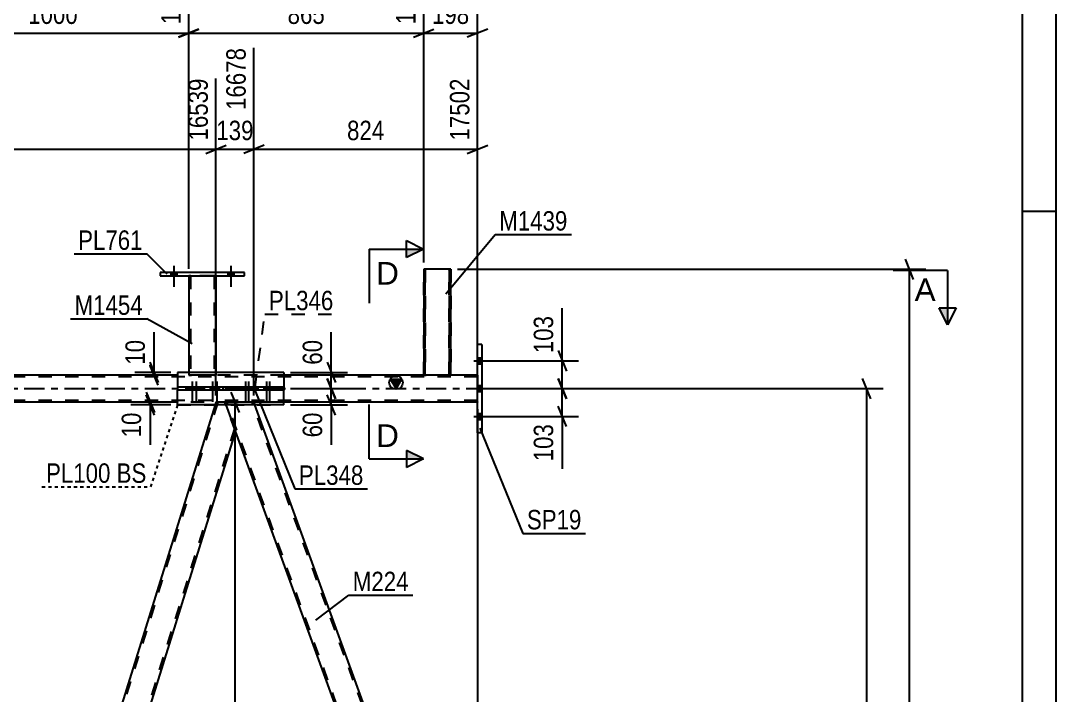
# Model space of a CAD drawing. Header units: millimetres. Extents: x 0 to 841, y 0 to 594.
# Drawn here: x 688.4 to 841, y 375.7 to 475.1 of the extents above; entities that cross this region are included whole.
import ezdxf

# ---------------------------------------------------------------- set-up
doc = ezdxf.new("R2010")
doc.units = ezdxf.units.MM
for name, pattern in [('DXK_LINE_DOT2', [3.9198, 1.9599, -1.9599]), ('DXK_LINE_DOT3', [5.9187, 2.979, -0.9799, 0.9799, -0.9799]), ('DXK_LINE_DOT4', [0.9408, 0.4704, -0.4704])]:
    doc.linetypes.add(name, pattern=pattern)
doc.styles.add('Arial', font='ARIAL.TTF', dxfattribs={"height": 0.2})
doc.styles.add('Arial Narrow', font='ARIALN.TTF', dxfattribs={"height": 0.2})

# ---------------------------------------------------------------- blocks, each defined once
blk = doc.blocks.new('Unknown-122570622-1133')
at = {"color": 5, "linetype": 'Continuous'}
for p, q in [((841, 0), (841, 594)), ((836, 5), (836, 589)), ((841, 447), (836, 447))]:
    blk.add_line(p, q, dxfattribs=at)
blk = doc.blocks.new('Part-122570622-5201 - 5143')
at = {"linetype": 'Continuous'}
blk.add_hatch(color=2, dxfattribs=at).paths.add_polyline_path([(743.72, 420.89), (742.92, 422.29), (744.52, 422.29)])
at = {"color": 2, "linetype": 'Continuous'}
for p, q in [((711.52, 422.89), (677.17, 422.89)), ((747.79, 422.89), (727.19, 422.89)), ((755.72, 422.89), (751.79, 422.89)), ((743.72, 420.89), (742.92, 422.29)), ((742.92, 422.29), (744.52, 422.29)), ((744.52, 422.29), (743.72, 420.89)), ((711.52, 418.89), (640.9, 418.89)), ((755.72, 418.89), (727.19, 418.89))]:
    blk.add_line(p, q, dxfattribs=at)
at = {"color": 7, "linetype": 'DXK_LINE_DOT2'}
for p, q in [((727.19, 422.89), (711.52, 422.89)), ((751.79, 422.89), (747.79, 422.89)), ((755.72, 422.89), (755.72, 418.89)), ((755.72, 422.65), (55.65, 422.65)), ((755.72, 419.13), (55.65, 419.13)), ((727.19, 418.89), (711.52, 418.89))]:
    blk.add_line(p, q, dxfattribs=at)
at = {"color": 7, "linetype": 'DXK_LINE_DOT3'}
blk.add_line((55.65, 420.89), (755.72, 420.89), dxfattribs=at)
at = {"color": 2, "linetype": 'Continuous'}
blk.add_circle((743.72, 421.79), 1, dxfattribs=at)
blk = doc.blocks.new('Part-122570622-5245 - 5143')
at = {"color": 7, "linetype": 'DXK_LINE_DOT2'}
for p, q in [((717.44, 418.89), (680.63, 300.77)), ((717.19, 418.89), (717.07, 418.49)), ((718.51, 418.89), (717.19, 418.89)), ((718.51, 418.89), (718.66, 418.49)), ((719.92, 415.01), (683.1, 296.89)), ((680.91, 302.49), (680.49, 301.14)), ((685.1, 302.49), (683.36, 296.89)), ((682.04, 296.89), (680.49, 301.14)), ((683.36, 296.89), (682.04, 296.89))]:
    blk.add_line(p, q, dxfattribs=at)
at = {"color": 2, "linetype": 'Continuous'}
for p, q in [((717.07, 418.49), (680.91, 302.49)), ((718.66, 418.49), (720.06, 414.64)), ((720.06, 414.64), (685.1, 302.49))]:
    blk.add_line(p, q, dxfattribs=at)
blk = doc.blocks.new('Part-122570622-5299 - 5143')
at = {"color": 7, "linetype": 'DXK_LINE_DOT2'}
for p, q in [((718.51, 418.89), (722.77, 418.89)), ((720.06, 414.64), (718.51, 418.89)), ((763.17, 296.89), (718.77, 418.89)), ((766.92, 296.89), (722.51, 418.89)), ((722.77, 418.89), (722.91, 418.49)), ((766.86, 296.89), (767.02, 296.89))]:
    blk.add_line(p, q, dxfattribs=at)
at = {"color": 2, "linetype": 'Continuous'}
for p, q in [((767.17, 296.89), (722.91, 418.49)), ((762.92, 296.89), (720.06, 414.64)), ((766.86, 296.89), (762.92, 296.89)), ((767.13, 296.89), (766.86, 296.89)), ((767.17, 296.89), (767.13, 296.89))]:
    blk.add_line(p, q, dxfattribs=at)
blk = doc.blocks.new('Part-122570622-5357 - 5143')
at = {"color": 2, "linetype": 'Continuous'}
for p, q in [((713.18, 437.53), (713.17, 423.29)), ((717.18, 437.53), (717.17, 423.29))]:
    blk.add_line(p, q, dxfattribs=at)
at = {"color": 7, "linetype": 'DXK_LINE_DOT2'}
for p, q in [((713.18, 437.53), (713.18, 437.53)), ((713.18, 437.53), (713.18, 437.53)), ((713.18, 437.53), (713.18, 437.53)), ((713.22, 437.53), (713.18, 437.53)), ((713.18, 437.53), (713.22, 437.53)), ((713.32, 437.53), (713.22, 437.53)), ((713.22, 437.53), (713.32, 437.53)), ((713.48, 437.53), (713.32, 437.53)), ((713.32, 437.53), (713.48, 437.53)), ((713.42, 437.53), (713.41, 422.89)), ((713.42, 437.53), (713.42, 437.53)), ((713.44, 437.53), (713.42, 437.53)), ((713.42, 437.53), (713.44, 437.53)), ((713.49, 437.53), (713.44, 437.53)), ((713.44, 437.53), (713.49, 437.53)), ((716.88, 437.53), (713.48, 437.53)), ((716.88, 437.53), (713.48, 437.53)), ((716.79, 437.53), (713.49, 437.53)), ((713.49, 437.53), (713.57, 437.53)), ((716.87, 437.53), (713.57, 437.53)), ((716.87, 437.53), (716.79, 437.53)), ((716.92, 437.53), (716.87, 437.53)), ((716.87, 437.53), (716.92, 437.53)), ((716.88, 437.53), (717.04, 437.53)), ((717.04, 437.53), (716.88, 437.53)), ((716.94, 437.53), (716.92, 437.53)), ((716.92, 437.53), (716.94, 437.53)), ((716.94, 437.53), (716.93, 422.89)), ((716.94, 437.53), (716.94, 437.53)), ((717.04, 437.53), (717.14, 437.53)), ((717.14, 437.53), (717.04, 437.53)), ((717.14, 437.53), (717.18, 437.53)), ((717.18, 437.53), (717.14, 437.53)), ((717.18, 437.53), (717.18, 437.53)), ((717.18, 437.53), (717.18, 437.53)), ((717.18, 437.53), (717.18, 437.53)), ((713.17, 423.29), (713.17, 422.89)), ((713.21, 422.89), (713.17, 422.89)), ((713.17, 422.89), (713.21, 422.89)), ((713.31, 422.89), (713.21, 422.89)), ((713.21, 422.89), (713.31, 422.89)), ((713.47, 422.89), (713.31, 422.89)), ((713.31, 422.89), (713.47, 422.89)), ((713.43, 422.89), (713.41, 422.89)), ((713.41, 422.89), (713.43, 422.89)), ((713.48, 422.89), (713.43, 422.89)), ((713.43, 422.89), (713.48, 422.89)), ((716.88, 422.89), (713.47, 422.89)), ((716.88, 422.89), (713.47, 422.89)), ((716.79, 422.89), (713.48, 422.89)), ((713.48, 422.89), (713.56, 422.89)), ((716.86, 422.89), (713.56, 422.89)), ((716.86, 422.89), (716.79, 422.89)), ((716.92, 422.89), (716.86, 422.89)), ((716.86, 422.89), (716.92, 422.89)), ((716.88, 422.89), (717.03, 422.89)), ((717.03, 422.89), (716.88, 422.89)), ((716.93, 422.89), (716.92, 422.89)), ((716.92, 422.89), (716.93, 422.89)), ((717.03, 422.89), (717.14, 422.89)), ((717.14, 422.89), (717.03, 422.89)), ((717.14, 422.89), (717.17, 422.89)), ((717.17, 422.89), (717.14, 422.89)), ((717.17, 423.29), (717.17, 422.89))]:
    blk.add_line(p, q, dxfattribs=at)
blk = doc.blocks.new('Part-122570622-5362 - 5143')
at = {"color": 2, "linetype": 'Continuous'}
for p, q in [((708.98, 438.01), (708.98, 437.53)), ((721.38, 438.01), (708.98, 438.01)), ((721.38, 437.53), (721.38, 438.01)), ((708.98, 437.53), (721.38, 437.53))]:
    blk.add_line(p, q, dxfattribs=at)
blk = doc.blocks.new('Bolt-122570622-5386 - 5143')
at = {"linetype": 'Continuous'}
for points in [[(756.36, 424.55), (756.36, 425.43), (755.72, 425.43), (755.72, 424.55)], [(756.36, 424.55), (756.36, 425.43), (755.72, 425.43), (755.72, 424.55)], [(756.36, 424.55), (756.36, 425.43), (755.72, 425.43), (755.72, 424.55)], [(756.36, 420.45), (756.36, 421.33), (755.72, 421.33), (755.72, 420.45)], [(756.36, 420.45), (756.36, 421.33), (755.72, 421.33), (755.72, 420.45)], [(756.36, 416.35), (756.36, 417.23), (755.72, 417.23), (755.72, 416.35)], [(756.36, 416.35), (756.36, 417.23), (755.72, 417.23), (755.72, 416.35)], [(756.36, 416.35), (756.36, 417.23), (755.72, 417.23), (755.72, 416.35)]]:
    blk.add_hatch(color=1, dxfattribs=at).paths.add_polyline_path(points)
at = {"color": 1, "linetype": 'Continuous'}
for p, q in [((755.2, 424.99), (758.52, 424.99)), ((755.2, 424.99), (758.52, 424.99)), ((755.2, 424.99), (758.52, 424.99)), ((755.72, 425.43), (756.36, 425.43)), ((755.72, 425.43), (756.36, 425.43)), ((755.72, 425.43), (756.36, 425.43)), ((755.72, 424.55), (756.36, 424.55)), ((755.72, 424.55), (756.36, 424.55)), ((755.72, 424.55), (756.36, 424.55)), ((755.72, 421.33), (756.36, 421.33)), ((755.72, 421.33), (756.36, 421.33)), ((755.2, 420.89), (758.52, 420.89)), ((755.2, 420.89), (758.52, 420.89)), ((755.72, 420.45), (756.36, 420.45)), ((755.72, 420.45), (756.36, 420.45)), ((755.2, 416.79), (758.52, 416.79)), ((755.2, 416.79), (758.52, 416.79)), ((755.2, 416.79), (758.52, 416.79)), ((755.72, 417.23), (756.36, 417.23)), ((755.72, 417.23), (756.36, 417.23)), ((755.72, 417.23), (756.36, 417.23)), ((755.72, 416.35), (756.36, 416.35)), ((755.72, 416.35), (756.36, 416.35)), ((755.72, 416.35), (756.36, 416.35))]:
    blk.add_line(p, q, dxfattribs=at)
blk = doc.blocks.new('Part-122570622-5455 - 5143')
at = {"color": 2, "linetype": 'Continuous'}
for p, q in [((756.36, 427.39), (755.72, 427.39)), ((755.72, 414.39), (755.72, 427.39)), ((756.36, 427.39), (756.36, 414.39)), ((756.36, 414.39), (755.72, 414.39))]:
    blk.add_line(p, q, dxfattribs=at)
blk = doc.blocks.new('Bolt-122570622-5467 - 5143')
at = {"linetype": 'Continuous'}
for points in [[(710.54, 437.53), (711.42, 437.53), (711.42, 438.01), (710.54, 438.01)], [(718.94, 437.53), (719.82, 437.53), (719.82, 438.01), (718.94, 438.01)]]:
    blk.add_hatch(color=1, dxfattribs=at).paths.add_polyline_path(points)
at = {"color": 1, "linetype": 'Continuous'}
for p, q in [((710.54, 438.01), (710.54, 437.53)), ((710.98, 439.01), (710.98, 435.89)), ((711.42, 438.01), (711.42, 437.53)), ((718.94, 438.01), (718.94, 437.53)), ((719.38, 439.01), (719.38, 435.89)), ((719.82, 438.01), (719.82, 437.53))]:
    blk.add_line(p, q, dxfattribs=at)
blk = doc.blocks.new('Bolt-122570622-5468 - 5143')
at = {"linetype": 'Continuous'}
for points in [[(710.54, 437.53), (711.42, 437.53), (711.42, 438.01), (710.54, 438.01)], [(718.94, 437.53), (719.82, 437.53), (719.82, 438.01), (718.94, 438.01)]]:
    blk.add_hatch(color=1, dxfattribs=at).paths.add_polyline_path(points)
at = {"color": 1, "linetype": 'Continuous'}
for p, q in [((710.54, 438.01), (710.54, 437.53)), ((710.98, 439.01), (710.98, 435.89)), ((711.42, 438.01), (711.42, 437.53)), ((718.94, 438.01), (718.94, 437.53)), ((719.38, 439.01), (719.38, 435.89)), ((719.82, 438.01), (719.82, 437.53))]:
    blk.add_line(p, q, dxfattribs=at)
blk = doc.blocks.new('Part-122570622-5489 - 5143')
at = {"color": 7, "linetype": 'DXK_LINE_DOT2'}
for p, q in [((727.19, 421.13), (711.52, 421.13)), ((711.52, 421.13), (711.52, 420.65)), ((718.23, 421.13), (718.23, 420.65)), ((720.62, 420.65), (720.62, 421.13)), ((727.19, 421.13), (727.19, 420.65)), ((727.19, 420.65), (711.52, 420.65))]:
    blk.add_line(p, q, dxfattribs=at)
blk = doc.blocks.new('Part-122570622-5523 - 5143')
at = {"color": 2, "linetype": 'Continuous'}
for p, q in [((727.19, 423.29), (711.52, 423.29)), ((711.52, 423.29), (711.52, 421.13)), ((727.19, 423.29), (727.19, 421.13)), ((711.52, 418.49), (711.52, 420.65)), ((727.19, 418.49), (727.19, 420.65)), ((727.19, 418.49), (711.52, 418.49))]:
    blk.add_line(p, q, dxfattribs=at)
at = {"color": 7, "linetype": 'DXK_LINE_DOT2'}
for p, q in [((711.52, 421.13), (711.52, 420.65)), ((727.19, 421.13), (727.19, 420.65))]:
    blk.add_line(p, q, dxfattribs=at)
blk = doc.blocks.new('Part-122570622-5528 - 5143')
at = {"color": 2, "linetype": 'Continuous'}
for p, q in [((727.19, 421.13), (711.52, 421.13)), ((711.52, 421.13), (711.52, 420.65)), ((718.23, 420.65), (718.23, 421.13)), ((720.62, 420.65), (720.62, 421.13)), ((727.19, 421.13), (727.19, 420.65)), ((727.19, 420.65), (711.52, 420.65))]:
    blk.add_line(p, q, dxfattribs=at)
blk = doc.blocks.new('Part-122570622-5544 - 5143')
at = {"color": 2, "linetype": 'Continuous'}
for p, q in [((747.79, 438.49), (747.79, 438.49)), ((747.79, 438.49), (747.79, 422.89)), ((747.79, 438.49), (747.83, 438.49)), ((747.83, 438.49), (747.94, 438.49)), ((747.94, 438.49), (748.09, 438.49)), ((751.5, 438.49), (748.09, 438.49)), ((751.5, 438.49), (751.65, 438.49)), ((751.65, 438.49), (751.76, 438.49)), ((751.76, 438.49), (751.79, 438.49)), ((751.79, 438.49), (751.79, 438.49)), ((751.79, 422.89), (751.79, 438.49)), ((747.79, 422.89), (747.79, 422.89)), ((747.83, 422.89), (747.79, 422.89)), ((747.93, 422.89), (747.83, 422.89)), ((748.09, 422.89), (747.93, 422.89)), ((751.49, 422.89), (748.09, 422.89)), ((751.65, 422.89), (751.49, 422.89)), ((751.75, 422.89), (751.65, 422.89)), ((751.79, 422.89), (751.75, 422.89)), ((751.79, 422.89), (751.79, 422.89))]:
    blk.add_line(p, q, dxfattribs=at)
at = {"color": 7, "linetype": 'DXK_LINE_DOT2'}
for p, q in [((747.79, 422.89), (747.79, 438.49)), ((747.83, 438.49), (747.79, 438.49)), ((747.94, 438.49), (747.83, 438.49)), ((748.05, 438.49), (747.94, 438.49)), ((748.03, 438.49), (748.03, 438.49)), ((748.03, 422.89), (748.03, 438.49)), ((748.03, 438.49), (748.03, 422.89)), ((748.03, 438.49), (748.05, 438.49)), ((748.03, 438.49), (748.05, 438.49)), ((751.5, 438.49), (748.05, 438.49)), ((751.41, 438.49), (748.05, 438.49)), ((748.05, 438.49), (748.09, 438.49)), ((748.09, 438.49), (748.11, 438.49)), ((748.11, 438.49), (748.18, 438.49)), ((751.48, 438.49), (748.18, 438.49)), ((751.41, 438.49), (751.48, 438.49)), ((751.48, 438.49), (751.5, 438.49)), ((751.48, 438.49), (751.54, 438.49)), ((751.5, 438.49), (751.54, 438.49)), ((751.65, 438.49), (751.5, 438.49)), ((751.54, 438.49), (751.55, 438.49)), ((751.54, 438.49), (751.55, 438.49)), ((751.55, 438.49), (751.55, 438.49)), ((751.55, 422.89), (751.55, 438.49)), ((751.55, 438.49), (751.55, 422.89)), ((751.76, 438.49), (751.65, 438.49)), ((751.79, 438.49), (751.76, 438.49)), ((751.79, 438.49), (751.79, 422.89)), ((747.79, 422.89), (747.83, 422.89)), ((747.83, 422.89), (747.93, 422.89)), ((747.93, 422.89), (748.09, 422.89)), ((748.03, 422.89), (748.03, 422.89)), ((748.05, 422.89), (748.03, 422.89)), ((748.03, 422.89), (748.05, 422.89)), ((748.1, 422.89), (748.05, 422.89)), ((748.05, 422.89), (748.09, 422.89)), ((751.49, 422.89), (748.09, 422.89)), ((748.09, 422.89), (748.1, 422.89)), ((751.4, 422.89), (748.1, 422.89)), ((748.1, 422.89), (748.18, 422.89)), ((751.53, 422.89), (748.18, 422.89)), ((751.48, 422.89), (751.4, 422.89)), ((751.53, 422.89), (751.48, 422.89)), ((751.49, 422.89), (751.65, 422.89)), ((751.55, 422.89), (751.53, 422.89)), ((751.53, 422.89), (751.55, 422.89)), ((751.55, 422.89), (751.55, 422.89)), ((751.65, 422.89), (751.75, 422.89)), ((751.75, 422.89), (751.79, 422.89))]:
    blk.add_line(p, q, dxfattribs=at)
blk = doc.blocks.new('Bolt-122570622-5561 - 5143')
at = {"linetype": 'Continuous'}
for points in [[(721.89, 421.13), (721.17, 421.13), (721.17, 420.65), (721.89, 420.65)], [(722.36, 421.13), (721.64, 421.13), (721.64, 420.65), (722.36, 420.65)], [(724.98, 421.13), (724.26, 421.13), (724.26, 420.65), (724.98, 420.65)], [(725.45, 421.13), (724.73, 421.13), (724.73, 420.65), (725.45, 420.65)]]:
    blk.add_hatch(color=1, dxfattribs=at).paths.add_polyline_path(points)
at = {"color": 1, "linetype": 'Continuous'}
for p, q in [((721.17, 421.13), (721.17, 420.65)), ((721.53, 421.93), (721.53, 418.93)), ((721.64, 421.13), (721.64, 420.65)), ((721.89, 421.13), (721.89, 420.65)), ((722, 421.93), (722, 418.93)), ((722.36, 421.13), (722.36, 420.65)), ((724.26, 421.13), (724.26, 420.65)), ((724.62, 421.93), (724.62, 418.93)), ((724.73, 421.13), (724.73, 420.65)), ((724.98, 421.13), (724.98, 420.65)), ((725.09, 421.93), (725.09, 418.93)), ((725.45, 421.13), (725.45, 420.65))]:
    blk.add_line(p, q, dxfattribs=at)
blk = doc.blocks.new('Bolt-122570622-5562 - 5143')
at = {"linetype": 'Continuous'}
for points in [[(714.05, 421.13), (713.33, 421.13), (713.33, 420.65), (714.05, 420.65)], [(714.65, 421.13), (713.93, 421.13), (713.93, 420.65), (714.65, 420.65)], [(717.06, 421.13), (716.34, 421.13), (716.34, 420.65), (717.06, 420.65)], [(717.67, 421.13), (716.95, 421.13), (716.95, 420.65), (717.67, 420.65)]]:
    blk.add_hatch(color=1, dxfattribs=at).paths.add_polyline_path(points)
at = {"color": 1, "linetype": 'Continuous'}
for p, q in [((713.33, 421.13), (713.33, 420.65)), ((713.69, 421.93), (713.69, 418.93)), ((713.93, 421.13), (713.93, 420.65)), ((714.05, 421.13), (714.05, 420.65)), ((714.29, 421.93), (714.29, 418.93)), ((714.65, 421.13), (714.65, 420.65)), ((716.34, 421.13), (716.34, 420.65)), ((716.7, 421.93), (716.7, 418.93)), ((716.95, 421.13), (716.95, 420.65)), ((717.06, 421.13), (717.06, 420.65)), ((717.31, 421.93), (717.31, 418.93)), ((717.67, 421.13), (717.67, 420.65))]:
    blk.add_line(p, q, dxfattribs=at)
blk = doc.blocks.new('Bolt-122570622-5563 - 5143')
at = {"color": 1, "linetype": 'DXK_LINE_DOT2'}
for p, q in [((713.33, 421.13), (713.33, 420.65)), ((713.69, 421.93), (713.69, 418.93)), ((713.93, 421.13), (713.93, 420.65)), ((714.05, 421.13), (714.05, 420.65)), ((714.29, 421.93), (714.29, 418.93)), ((714.65, 421.13), (714.65, 420.65)), ((716.34, 421.13), (716.34, 420.65)), ((716.7, 421.93), (716.7, 418.93)), ((716.95, 421.13), (716.95, 420.65)), ((717.06, 421.13), (717.06, 420.65)), ((717.31, 421.93), (717.31, 418.93)), ((717.67, 421.13), (717.67, 420.65))]:
    blk.add_line(p, q, dxfattribs=at)
blk = doc.blocks.new('Part-122570622-5568 - 5143')
at = {"color": 2, "linetype": 'Continuous'}
for p, q in [((711.52, 423.29), (711.52, 423.29)), ((711.52, 423.29), (711.52, 422.89)), ((727.19, 423.29), (727.19, 423.29)), ((727.19, 423.29), (727.19, 422.89)), ((711.52, 418.49), (711.52, 418.89)), ((711.52, 418.49), (711.52, 418.49)), ((727.19, 418.49), (727.19, 418.89)), ((727.19, 418.49), (727.19, 418.49))]:
    blk.add_line(p, q, dxfattribs=at)
at = {"color": 7, "linetype": 'DXK_LINE_DOT2'}
for p, q in [((727.19, 423.29), (711.52, 423.29)), ((711.52, 422.89), (711.52, 418.89)), ((727.19, 418.89), (727.19, 422.89)), ((711.52, 418.49), (727.19, 418.49))]:
    blk.add_line(p, q, dxfattribs=at)
blk = doc.blocks.new('Bolt-122570622-5594 - 5143')
at = {"color": 1, "linetype": 'DXK_LINE_DOT2'}
for p, q in [((721.17, 421.13), (721.17, 420.65)), ((721.53, 421.93), (721.53, 418.93)), ((721.64, 421.13), (721.64, 420.65)), ((721.89, 421.13), (721.89, 420.65)), ((722, 421.93), (722, 418.93)), ((722.36, 421.13), (722.36, 420.65)), ((724.26, 421.13), (724.26, 420.65)), ((724.62, 421.93), (724.62, 418.93)), ((724.73, 421.13), (724.73, 420.65)), ((724.98, 421.13), (724.98, 420.65)), ((725.09, 421.93), (725.09, 418.93)), ((725.45, 421.13), (725.45, 420.65))]:
    blk.add_line(p, q, dxfattribs=at)
blk = doc.blocks.new('StraightDimension-122570622-6491 - 5143')
at = {"color": 7, "linetype": 'Continuous'}
for p, q in [((722.77, 419.89), (722.77, 471.12)), ((717.19, 419.89), (717.19, 466.62)), ((715.69, 455.57), (718.69, 456.77)), ((724.27, 456.77), (721.27, 455.57)), ((717.19, 456.17), (722.77, 456.17))]:
    blk.add_line(p, q, dxfattribs=at)
at = {"color": 0}
blk.add_wipeout([(723.32, 456.92), (723.32, 461.12), (716.64, 461.12), (716.64, 456.92)], dxfattribs=at)
at = {"color": 3, "style": 'Arial Narrow'}
blk.add_text('139', height=2.863, dxfattribs=at).set_placement((717.24, 457.52))
at = {"color": 0, "linetype": 'Continuous'}
blk.add_wipeout([(722.17, 471.72), (717.97, 471.72), (717.97, 461.37), (722.17, 461.37)], dxfattribs=at)
at = {"color": 3, "linetype": 'Continuous', "style": 'Arial Narrow'}
blk.add_text('16678', height=2.863, rotation=90.0002, dxfattribs=at).set_placement((721.57, 461.97))
blk = doc.blocks.new('StraightDimension-122570622-6188 - 5143')
at = {"color": 7, "linetype": 'Continuous'}
for p, q in [((733.58, 424.79), (734.78, 421.79)), ((728.19, 423.29), (736.58, 423.29)), ((734.18, 420.89), (734.18, 423.29)), ((734.78, 419.39), (733.58, 422.39)), ((728.19, 420.89), (736.58, 420.89))]:
    blk.add_line(p, q, dxfattribs=at)
at = {"color": 0}
blk.add_wipeout([(733.43, 428.67), (729.23, 428.67), (729.23, 423.82), (733.43, 423.82)], dxfattribs=at)
at = {"color": 7, "linetype": 'Continuous'}
blk.add_line((734.18, 423.29), (734.18, 429.2), dxfattribs=at)
blk.add_line((734.18, 423.29), (734.18, 429.2), dxfattribs=at)
at = {"color": 3, "style": 'Arial Narrow'}
blk.add_text('60', height=2.863, rotation=90.0002, dxfattribs=at).set_placement((732.83, 424.42))
blk = doc.blocks.new('StraightDimension-122570622-16597 - 5143')
at = {"color": 7, "linetype": 'Continuous'}
for p, q in [((755.72, 423.89), (755.72, 488.24)), ((747.79, 439.49), (747.79, 483.74)), ((746.29, 472.7), (749.29, 473.9)), ((747.79, 473.3), (755.72, 473.3)), ((757.22, 473.9), (754.22, 472.7))]:
    blk.add_line(p, q, dxfattribs=at)
at = {"color": 0}
blk.add_wipeout([(755.1, 474.05), (755.1, 478.25), (748.42, 478.25), (748.42, 474.05)], dxfattribs=at)
at = {"color": 3, "style": 'Arial Narrow'}
blk.add_text('198', height=2.863, dxfattribs=at).set_placement((749.02, 474.65))
at = {"color": 0, "linetype": 'Continuous'}
blk.add_wipeout([(755.12, 488.84), (750.92, 488.84), (750.92, 478.5), (755.12, 478.5)], dxfattribs=at)
at = {"color": 3, "linetype": 'Continuous', "style": 'Arial Narrow'}
blk.add_text('17502', height=2.863, rotation=90.0002, dxfattribs=at).set_placement((754.52, 479.1))
blk = doc.blocks.new('StraightDimension-122570622-6472 - 5143')
at = {"color": 7, "linetype": 'Continuous'}
for p, q in [((637.63, 419.89), (637.63, 471.12)), ((717.19, 419.89), (717.19, 466.62)), ((639.13, 456.77), (636.13, 455.57)), ((715.69, 455.57), (718.69, 456.77)), ((637.63, 456.17), (717.19, 456.17))]:
    blk.add_line(p, q, dxfattribs=at)
at = {"color": 0, "linetype": 'Continuous'}
blk.add_wipeout([(716.59, 467.22), (712.39, 467.22), (712.39, 456.87), (716.59, 456.87)], dxfattribs=at)
at = {"color": 0}
blk.add_wipeout([(681.67, 456.92), (681.67, 461.12), (673.16, 461.12), (673.16, 456.92)], dxfattribs=at)
at = {"color": 3, "linetype": 'Continuous', "style": 'Arial Narrow'}
blk.add_text('16539', height=2.863, rotation=90.0002, dxfattribs=at).set_placement((715.99, 457.47))
at = {"color": 3, "style": 'Arial Narrow'}
blk.add_text('1989', height=2.863, dxfattribs=at).set_placement((673.76, 457.52))
blk = doc.blocks.new('StraightDimension-122570622-16598 - 5143')
at = {"color": 7, "linetype": 'Continuous'}
for p, q in [((713.18, 438.53), (713.18, 483.74)), ((747.79, 439.49), (747.79, 483.74)), ((714.68, 473.9), (711.68, 472.7)), ((713.18, 473.3), (747.79, 473.3)), ((746.29, 472.7), (749.29, 473.9))]:
    blk.add_line(p, q, dxfattribs=at)
at = {"color": 0, "linetype": 'Continuous'}
blk.add_wipeout([(747.19, 484.34), (742.99, 484.34), (742.99, 474), (747.19, 474)], dxfattribs=at)
at = {"color": 0}
blk.add_wipeout([(733.83, 474.05), (733.83, 478.25), (727.14, 478.25), (727.14, 474.05)], dxfattribs=at)
at = {"color": 3, "linetype": 'Continuous', "style": 'Arial Narrow'}
blk.add_text('17304', height=2.863, rotation=90.0002, dxfattribs=at).set_placement((746.59, 474.6))
at = {"color": 3, "style": 'Arial Narrow'}
blk.add_text('865', height=2.863, dxfattribs=at).set_placement((727.74, 474.65))
blk = doc.blocks.new('StraightDimension-122570622-6689 - 5143')
at = {"color": 7, "linetype": 'Continuous'}
for p, q in [((720.64, 417.39), (719.44, 420.39)), ((727.32, 418.89), (717.19, 418.89)), ((720.04, 296.89), (720.04, 418.89)), ((719.44, 298.39), (720.64, 295.39)), ((727.32, 296.89), (717.19, 296.89))]:
    blk.add_line(p, q, dxfattribs=at)
at = {"color": 0}
blk.add_wipeout([(719.29, 362.15), (715.09, 362.15), (715.09, 353.64), (719.29, 353.64)], dxfattribs=at)
at = {"color": 3, "style": 'Arial Narrow'}
blk.add_text('3050', height=2.863, rotation=90.0002, dxfattribs=at).set_placement((718.69, 354.24))
blk = doc.blocks.new('StraightDimension-122570622-6622 - 5143')
at = {"color": 7, "linetype": 'Continuous'}
for p, q in [((767.62, 422.39), (768.82, 419.39)), ((757.36, 420.89), (770.62, 420.89)), ((768.22, 416.79), (768.22, 420.89)), ((768.82, 415.29), (767.62, 418.29)), ((757.36, 416.79), (770.62, 416.79))]:
    blk.add_line(p, q, dxfattribs=at)
at = {"color": 0}
blk.add_wipeout([(767.47, 416.27), (763.27, 416.27), (763.27, 409.58), (767.47, 409.58)], dxfattribs=at)
at = {"color": 7, "linetype": 'Continuous'}
blk.add_line((768.22, 416.79), (768.22, 409.06), dxfattribs=at)
blk.add_line((768.22, 416.79), (768.22, 409.06), dxfattribs=at)
at = {"color": 3, "style": 'Arial Narrow'}
blk.add_text('103', height=2.863, rotation=90.0002, dxfattribs=at).set_placement((766.87, 410.18))
blk = doc.blocks.new('StraightDimension-122570622-6199 - 5143')
at = {"color": 7, "linetype": 'Continuous'}
for p, q in [((733.58, 422.39), (734.78, 419.39)), ((728.19, 420.89), (736.58, 420.89)), ((734.78, 416.99), (733.58, 419.99)), ((734.18, 418.49), (734.18, 420.89)), ((728.19, 418.49), (736.58, 418.49))]:
    blk.add_line(p, q, dxfattribs=at)
at = {"color": 0}
blk.add_wipeout([(733.43, 417.97), (729.23, 417.97), (729.23, 413.11), (733.43, 413.11)], dxfattribs=at)
at = {"color": 7, "linetype": 'Continuous'}
blk.add_line((734.18, 418.49), (734.18, 412.59), dxfattribs=at)
blk.add_line((734.18, 418.49), (734.18, 412.59), dxfattribs=at)
at = {"color": 3, "style": 'Arial Narrow'}
blk.add_text('60', height=2.863, rotation=90.0002, dxfattribs=at).set_placement((732.83, 413.71))
blk = doc.blocks.new('StraightDimension-122570622-6142 - 5143')
at = {"color": 7, "linetype": 'Continuous'}
for p, q in [((707.46, 424.79), (708.66, 421.79)), ((708.66, 421.39), (707.46, 424.39)), ((710.52, 423.29), (705.21, 423.29)), ((710.52, 422.89), (705.21, 422.89)), ((708.06, 422.89), (708.06, 423.29))]:
    blk.add_line(p, q, dxfattribs=at)
at = {"color": 0}
blk.add_wipeout([(707.31, 428.67), (703.11, 428.67), (703.11, 423.82), (707.31, 423.82)], dxfattribs=at)
at = {"color": 7, "linetype": 'Continuous'}
blk.add_line((708.06, 423.29), (708.06, 429.2), dxfattribs=at)
blk.add_line((708.06, 423.29), (708.06, 429.2), dxfattribs=at)
at = {"color": 3, "style": 'Arial Narrow'}
blk.add_text('10', height=2.863, rotation=90.0002, dxfattribs=at).set_placement((706.71, 424.42))
blk = doc.blocks.new('StraightDimension-122570622-6165 - 5143')
at = {"color": 7, "linetype": 'Continuous'}
for p, q in [((706.91, 420.39), (708.11, 417.39)), ((708.11, 416.99), (706.91, 419.99)), ((710.52, 418.89), (704.66, 418.89)), ((710.52, 418.49), (704.66, 418.49)), ((707.51, 418.49), (707.51, 418.89))]:
    blk.add_line(p, q, dxfattribs=at)
at = {"color": 0}
blk.add_wipeout([(706.76, 417.97), (702.56, 417.97), (702.56, 413.11), (706.76, 413.11)], dxfattribs=at)
at = {"color": 7, "linetype": 'Continuous'}
blk.add_line((707.51, 418.49), (707.51, 412.59), dxfattribs=at)
blk.add_line((707.51, 418.49), (707.51, 412.59), dxfattribs=at)
at = {"color": 3, "style": 'Arial Narrow'}
blk.add_text('10', height=2.863, rotation=90.0002, dxfattribs=at).set_placement((706.16, 413.71))
blk = doc.blocks.new('StraightDimension-122570622-6266 - 5143')
at = {"color": 7, "linetype": 'Continuous'}
for p, q in [((819.97, 436.99), (818.77, 439.99)), ((752.79, 438.49), (821.77, 438.49)), ((819.37, 287.29), (819.37, 438.49)), ((818.77, 288.79), (819.97, 285.79)), ((689.24, 287.29), (821.77, 287.29))]:
    blk.add_line(p, q, dxfattribs=at)
at = {"color": 0}
blk.add_wipeout([(818.62, 367.14), (814.42, 367.14), (814.42, 358.63), (818.62, 358.63)], dxfattribs=at)
at = {"color": 3, "style": 'Arial Narrow'}
blk.add_text('3780', height=2.863, rotation=90.0002, dxfattribs=at).set_placement((818.02, 359.23))
blk = doc.blocks.new('StraightDimension-122570622-6510 - 5143')
at = {"color": 7, "linetype": 'Continuous'}
for p, q in [((722.77, 419.89), (722.77, 471.12)), ((755.72, 423.89), (755.72, 466.62)), ((724.27, 456.77), (721.27, 455.57)), ((754.22, 455.57), (757.22, 456.77)), ((722.77, 456.17), (755.72, 456.17))]:
    blk.add_line(p, q, dxfattribs=at)
at = {"color": 0, "linetype": 'Continuous'}
blk.add_wipeout([(755.12, 467.22), (750.92, 467.22), (750.92, 456.87), (755.12, 456.87)], dxfattribs=at)
at = {"color": 0}
blk.add_wipeout([(742.59, 456.92), (742.59, 461.12), (735.9, 461.12), (735.9, 456.92)], dxfattribs=at)
at = {"color": 3, "linetype": 'Continuous', "style": 'Arial Narrow'}
blk.add_text('17502', height=2.863, rotation=90.0002, dxfattribs=at).set_placement((754.52, 457.47))
at = {"color": 3, "style": 'Arial Narrow'}
blk.add_text('824', height=2.863, dxfattribs=at).set_placement((736.5, 457.52))
blk = doc.blocks.new('StraightDimension-122570622-6614 - 5143')
at = {"color": 7, "linetype": 'Continuous'}
for p, q in [((767.62, 426.49), (768.82, 423.49)), ((757.36, 424.99), (770.62, 424.99)), ((768.22, 420.89), (768.22, 424.99)), ((768.82, 419.39), (767.62, 422.39)), ((757.36, 420.89), (770.62, 420.89))]:
    blk.add_line(p, q, dxfattribs=at)
at = {"color": 0}
blk.add_wipeout([(767.47, 432.2), (763.27, 432.2), (763.27, 425.52), (767.47, 425.52)], dxfattribs=at)
at = {"color": 7, "linetype": 'Continuous'}
blk.add_line((768.22, 424.99), (768.22, 432.73), dxfattribs=at)
blk.add_line((768.22, 424.99), (768.22, 432.73), dxfattribs=at)
at = {"color": 3, "style": 'Arial Narrow'}
blk.add_text('103', height=2.863, rotation=90.0002, dxfattribs=at).set_placement((766.87, 426.12))
blk = doc.blocks.new('StraightDimension-122570622-6881 - 5143')
at = {"color": 7, "linetype": 'Continuous'}
for p, q in [((755.72, 417.89), (755.72, 350.97)), ((798.51, 297.89), (798.51, 356.22)), ((757.22, 353.97), (754.22, 352.77)), ((755.72, 353.37), (798.51, 353.37)), ((797.01, 352.77), (800.01, 353.97))]:
    blk.add_line(p, q, dxfattribs=at)
at = {"color": 0}
blk.add_wipeout([(781.37, 354.12), (781.37, 358.32), (772.86, 358.32), (772.86, 354.12)], dxfattribs=at)
at = {"color": 3, "style": 'Arial Narrow'}
blk.add_text('1426', height=2.863, dxfattribs=at).set_placement((773.46, 354.72))
blk = doc.blocks.new('StraightDimension-122570622-6924 - 5143')
at = {"color": 7, "linetype": 'Continuous'}
for p, q in [((813.67, 419.39), (812.47, 422.39)), ((757.36, 420.89), (815.47, 420.89)), ((813.07, 294.89), (813.07, 420.89)), ((812.47, 296.39), (813.67, 293.39)), ((800.15, 294.89), (815.47, 294.89))]:
    blk.add_line(p, q, dxfattribs=at)
at = {"color": 0}
blk.add_wipeout([(812.32, 362.15), (808.12, 362.15), (808.12, 353.64), (812.32, 353.64)], dxfattribs=at)
at = {"color": 3, "style": 'Arial Narrow'}
blk.add_text('3150', height=2.863, rotation=90.0002, dxfattribs=at).set_placement((811.72, 354.24))
blk = doc.blocks.new('StraightDimension-122570622-16599 - 5143')
at = {"color": 7, "linetype": 'Continuous'}
for p, q in [((673.18, 438.53), (673.18, 483.74)), ((713.18, 438.53), (713.18, 483.74)), ((674.68, 473.9), (671.68, 472.7)), ((673.18, 473.3), (713.18, 473.3)), ((711.68, 472.7), (714.68, 473.9))]:
    blk.add_line(p, q, dxfattribs=at)
at = {"color": 0, "linetype": 'Continuous'}
blk.add_wipeout([(712.58, 484.34), (708.38, 484.34), (708.38, 474), (712.58, 474)], dxfattribs=at)
at = {"color": 0}
blk.add_wipeout([(697.44, 474.05), (697.44, 478.25), (688.92, 478.25), (688.92, 474.05)], dxfattribs=at)
at = {"color": 3, "linetype": 'Continuous', "style": 'Arial Narrow'}
blk.add_text('16438', height=2.863, rotation=90.0002, dxfattribs=at).set_placement((711.98, 474.6))
at = {"color": 3, "style": 'Arial Narrow'}
blk.add_text('1000', height=2.863, dxfattribs=at).set_placement((689.52, 474.65))
blk = doc.blocks.new('Mark-122570622-5295 - 5143')
at = {"color": 0}
blk.add_wipeout([(745.57, 391.04), (745.57, 394.04), (737.35, 394.04), (737.35, 391.04)], dxfattribs=at)
blk.add_wipeout([(745.57, 391.04), (745.57, 394.04), (737.35, 394.04), (737.35, 391.04)], dxfattribs=at)
at = {"color": 30, "linetype": 'Continuous'}
for p, q in [((731.88, 386.74), (736.75, 390.44)), ((736.75, 390.44), (746.17, 390.44))]:
    blk.add_line(p, q, dxfattribs=at)
at = {"color": 3, "style": 'Arial Narrow'}
blk.add_text('M224', height=2.863, dxfattribs=at).set_placement((737.35, 391.04))
blk = doc.blocks.new('Mark-122570622-5353 - 5143')
at = {"color": 0}
blk.add_wipeout([(706.41, 431.77), (706.41, 434.77), (696.36, 434.77), (696.36, 431.77)], dxfattribs=at)
blk.add_wipeout([(706.41, 431.77), (706.41, 434.77), (696.36, 434.77), (696.36, 431.77)], dxfattribs=at)
at = {"color": 30, "linetype": 'Continuous'}
for p in [(695.76, 431.17), (713.66, 427.48)]:
    blk.add_line(p, (707.01, 431.17), dxfattribs=at)
at = {"color": 3, "style": 'Arial Narrow'}
blk.add_text('M1454', height=2.863, dxfattribs=at).set_placement((696.36, 431.77))
blk = doc.blocks.new('Mark-122570622-5358 - 5143')
at = {"color": 0}
blk.add_wipeout([(706.38, 441.35), (706.38, 444.35), (696.88, 444.35), (696.88, 441.35)], dxfattribs=at)
blk.add_wipeout([(706.38, 441.35), (706.38, 444.35), (696.88, 444.35), (696.88, 441.35)], dxfattribs=at)
at = {"color": 30, "linetype": 'Continuous'}
for p in [(696.28, 440.75), (709.99, 437.75)]:
    blk.add_line(p, (706.98, 440.75), dxfattribs=at)
at = {"color": 3, "style": 'Arial Narrow'}
blk.add_text('PL761', height=2.863, dxfattribs=at).set_placement((696.88, 441.35))
blk = doc.blocks.new('Mark-122570622-5451 - 5143')
at = {"color": 0}
blk.add_wipeout([(771.04, 400.15), (771.04, 403.15), (763, 403.15), (763, 400.15)], dxfattribs=at)
blk.add_wipeout([(771.04, 400.15), (771.04, 403.15), (763, 403.15), (763, 400.15)], dxfattribs=at)
at = {"color": 30, "linetype": 'Continuous'}
for p, q in [((756.05, 415.06), (762.4, 399.55)), ((762.4, 399.55), (771.64, 399.55))]:
    blk.add_line(p, q, dxfattribs=at)
at = {"color": 3, "style": 'Arial Narrow'}
blk.add_text('SP19', height=2.863, dxfattribs=at).set_placement((763, 400.15))
blk = doc.blocks.new('Mark-122570622-5485 - 5143')
at = {"color": 0}
blk.add_wipeout([(734.5, 432.45), (734.5, 435.45), (724.99, 435.45), (724.99, 432.45)], dxfattribs=at)
blk.add_wipeout([(734.5, 432.45), (734.5, 435.45), (724.99, 435.45), (724.99, 432.45)], dxfattribs=at)
at = {"color": 30, "linetype": 'DXK_LINE_DOT2'}
for p, q in [((722.96, 421.09), (724.39, 431.85)), ((724.39, 431.85), (735.1, 431.85))]:
    blk.add_line(p, q, dxfattribs=at)
at = {"color": 3, "style": 'Arial Narrow'}
blk.add_text('PL346', height=2.863, dxfattribs=at).set_placement((724.99, 432.45))
blk = doc.blocks.new('Mark-122570622-5524 - 5143')
at = {"color": 0}
blk.add_wipeout([(738.91, 406.71), (738.91, 409.71), (729.41, 409.71), (729.41, 406.71)], dxfattribs=at)
blk.add_wipeout([(738.91, 406.71), (738.91, 409.71), (729.41, 409.71), (729.41, 406.71)], dxfattribs=at)
at = {"color": 30, "linetype": 'Continuous'}
for p, q in [((722.91, 420.65), (728.81, 406.11)), ((728.81, 406.11), (739.51, 406.11))]:
    blk.add_line(p, q, dxfattribs=at)
at = {"color": 3, "style": 'Arial Narrow'}
blk.add_text('PL348', height=2.863, dxfattribs=at).set_placement((729.41, 406.71))
blk = doc.blocks.new('Mark-122570622-5540 - 5143')
at = {"color": 0}
blk.add_wipeout([(768.98, 444.19), (768.98, 447.19), (758.93, 447.19), (758.93, 444.19)], dxfattribs=at)
blk.add_wipeout([(768.98, 444.19), (768.98, 447.19), (758.93, 447.19), (758.93, 444.19)], dxfattribs=at)
at = {"color": 30, "linetype": 'Continuous'}
for p, q in [((751.05, 434.88), (758.33, 443.59)), ((758.33, 443.59), (769.58, 443.59))]:
    blk.add_line(p, q, dxfattribs=at)
at = {"color": 3, "style": 'Arial Narrow'}
blk.add_text('M1439', height=2.863, dxfattribs=at).set_placement((758.93, 444.19))
blk = doc.blocks.new('SectionMark-122570622-6966 - 5143')
at = {"linetype": 'Continuous'}
blk.add_hatch(color=6, dxfattribs=at).paths.add_polyline_path([(823.73, 432.79), (824.98, 432.79), (824.98, 430.29)])
at = {"color": 6, "linetype": 'Continuous'}
for p, q in [((824.98, 438.29), (816.98, 438.29)), ((824.98, 438.29), (824.98, 430.29)), ((823.73, 432.79), (826.23, 432.79)), ((824.98, 430.29), (823.73, 432.79)), ((826.23, 432.79), (824.98, 430.29))]:
    blk.add_line(p, q, dxfattribs=at)
at = {"color": 0, "linetype": 'Continuous'}
blk.add_wipeout([(823.23, 433.79), (823.23, 437.29), (820.12, 437.29), (820.12, 433.79)], dxfattribs=at)
at = {"color": 3, "linetype": 'Continuous', "style": 'Arial'}
blk.add_text('A', height=3.34, dxfattribs=at).set_placement((820.12, 433.79))
blk = doc.blocks.new('SectionMark-122570622-6968 - 5143')
at = {"linetype": 'Continuous'}
for points in [[(745.27, 440.22), (745.27, 441.47), (747.77, 441.47)], [(745.27, 410.54), (745.27, 411.79), (747.77, 410.54)]]:
    blk.add_hatch(color=6, dxfattribs=at).paths.add_polyline_path(points)
at = {"color": 6, "linetype": 'Continuous'}
for p, q in [((745.27, 440.22), (745.27, 442.72)), ((745.27, 442.72), (747.77, 441.47)), ((739.77, 441.47), (739.77, 433.47)), ((739.77, 441.47), (747.77, 441.47)), ((747.77, 441.47), (745.27, 440.22)), ((739.77, 410.54), (739.77, 418.54)), ((739.77, 410.54), (747.77, 410.54)), ((747.77, 410.54), (745.27, 411.79)), ((745.27, 411.79), (745.27, 409.29)), ((747.77, 410.54), (745.27, 409.29))]:
    blk.add_line(p, q, dxfattribs=at)
at = {"color": 0, "linetype": 'Continuous'}
for points in [[(744.14, 436.22), (744.14, 439.72), (740.77, 439.72), (740.77, 436.22)], [(744.14, 412.29), (744.14, 415.79), (740.77, 415.79), (740.77, 412.29)]]:
    blk.add_wipeout(points, dxfattribs=at)
at = {"color": 3, "linetype": 'Continuous', "style": 'Arial'}
for p in [(740.77, 436.22), (740.77, 412.29)]:
    blk.add_text('D', height=3.34, dxfattribs=at).set_placement(p)
blk = doc.blocks.new('MarkSet-122570622-7090 - 5143')
at = {"color": 0}
for points in [[(701.65, 407.01), (701.65, 410.01), (692.15, 410.01), (692.15, 407.01)], [(706.93, 407.01), (706.93, 410.01), (702.55, 410.01), (702.55, 407.01)]]:
    blk.add_wipeout(points, dxfattribs=at)
for points in [[(701.65, 407.01), (701.65, 410.01), (692.15, 410.01), (692.15, 407.01)], [(706.93, 407.01), (706.93, 410.01), (702.55, 410.01), (702.55, 407.01)]]:
    blk.add_wipeout(points, dxfattribs=at)
at = {"color": 30, "linetype": 'DXK_LINE_DOT4'}
for p in [(711.52, 418.48), (691.55, 406.41)]:
    blk.add_line(p, (707.53, 406.41), dxfattribs=at)
at = {"color": 3, "style": 'Arial Narrow'}
for s, p in [('PL100', (692.15, 407.01)), ('BS', (702.55, 407.01))]:
    blk.add_text(s, height=2.863, dxfattribs=at).set_placement(p)

msp = doc.modelspace()

# ---------------------------------------------------------------- block references
for name in ['Unknown-122570622-1133', 'Part-122570622-5362 - 5143', 'Bolt-122570622-5467 - 5143', 'Bolt-122570622-5468 - 5143', 'Part-122570622-5544 - 5143', 'Part-122570622-5357 - 5143', 'Part-122570622-5455 - 5143', 'Bolt-122570622-5386 - 5143', 'Part-122570622-5201 - 5143', 'Part-122570622-5523 - 5143', 'Part-122570622-5568 - 5143', 'Part-122570622-5489 - 5143', 'Part-122570622-5528 - 5143', 'Bolt-122570622-5562 - 5143', 'Bolt-122570622-5563 - 5143', 'Bolt-122570622-5561 - 5143', 'Bolt-122570622-5594 - 5143', 'Part-122570622-5245 - 5143', 'Part-122570622-5299 - 5143']:
    msp.add_blockref(name, (0, 0))

# ---------------------------------------------------------------- next in the draw order: block references
for name in ['StraightDimension-122570622-16597 - 5143', 'StraightDimension-122570622-6491 - 5143', 'StraightDimension-122570622-6188 - 5143', 'StraightDimension-122570622-6622 - 5143']:
    msp.add_blockref(name, (0, 0))

# ---------------------------------------------------------------- next in the draw order: block references
for name in ['StraightDimension-122570622-6472 - 5143', 'StraightDimension-122570622-6199 - 5143']:
    msp.add_blockref(name, (0, 0))

# ---------------------------------------------------------------- next in the draw order: block references
for name in ['StraightDimension-122570622-16598 - 5143', 'StraightDimension-122570622-6142 - 5143', 'StraightDimension-122570622-6165 - 5143', 'StraightDimension-122570622-6689 - 5143']:
    msp.add_blockref(name, (0, 0))

# ---------------------------------------------------------------- next in the draw order: block references
msp.add_blockref('StraightDimension-122570622-6266 - 5143', (0, 0))

# ---------------------------------------------------------------- next in the draw order: block references
for name in ['StraightDimension-122570622-16599 - 5143', 'StraightDimension-122570622-6510 - 5143', 'Mark-122570622-5353 - 5143', 'MarkSet-122570622-7090 - 5143', 'StraightDimension-122570622-6881 - 5143', 'Mark-122570622-5295 - 5143']:
    msp.add_blockref(name, (0, 0))

# ---------------------------------------------------------------- next in the draw order: block references
for name in ['Mark-122570622-5540 - 5143', 'Mark-122570622-5358 - 5143', 'Mark-122570622-5485 - 5143', 'StraightDimension-122570622-6614 - 5143']:
    msp.add_blockref(name, (0, 0))

# ---------------------------------------------------------------- next in the draw order: block references
for name in ['SectionMark-122570622-6966 - 5143', 'StraightDimension-122570622-6924 - 5143', 'Mark-122570622-5524 - 5143']:
    msp.add_blockref(name, (0, 0))

# ---------------------------------------------------------------- next in the draw order: block references
for name in ['SectionMark-122570622-6968 - 5143', 'Mark-122570622-5451 - 5143']:
    msp.add_blockref(name, (0, 0))

doc.saveas('drawing.dxf')
